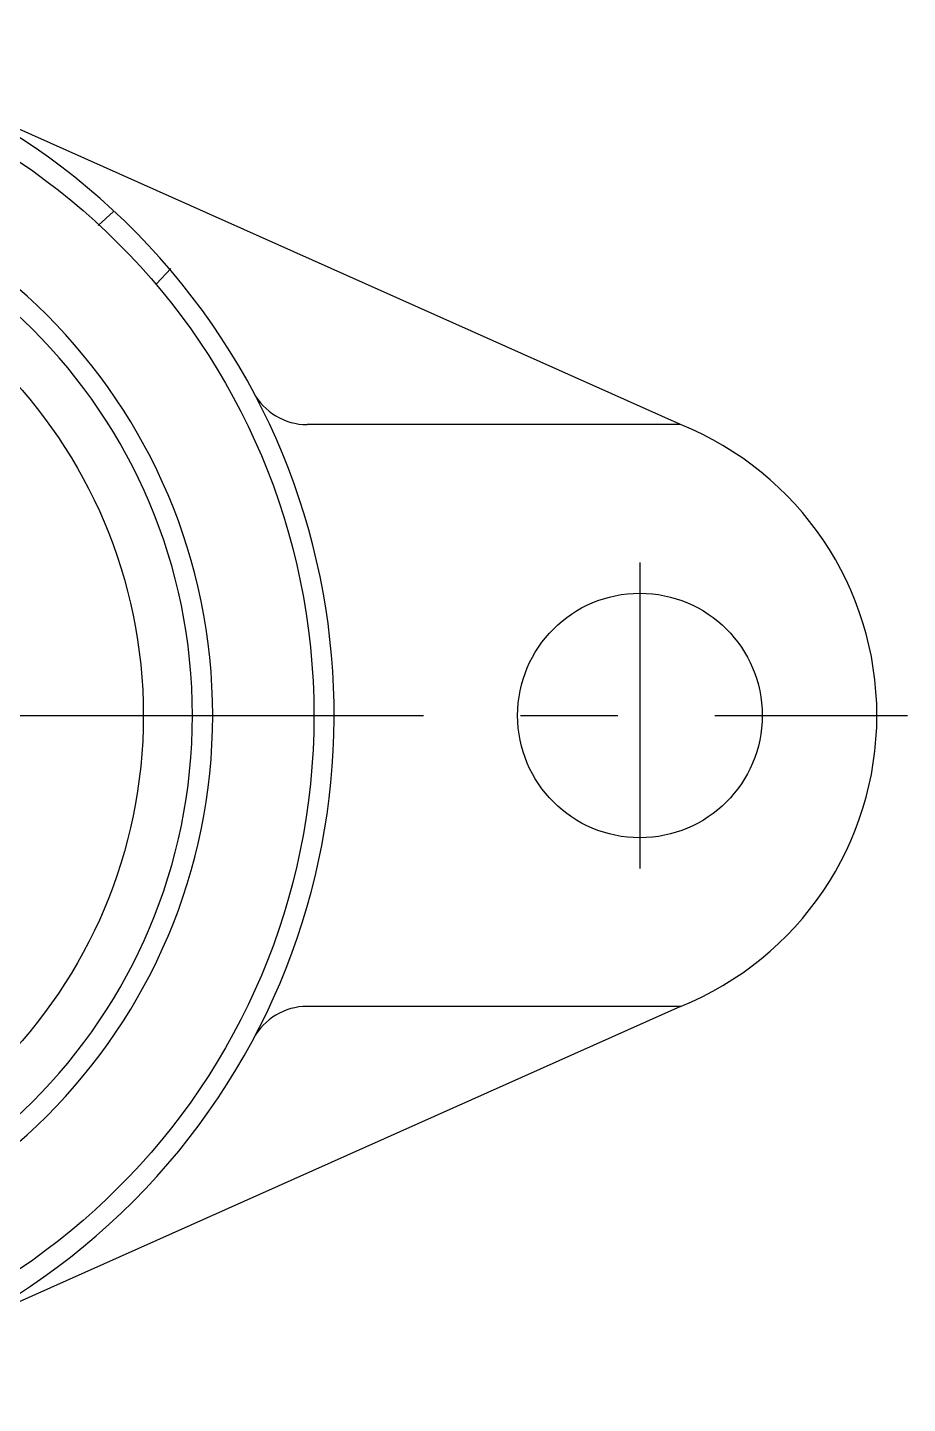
# Model space of a CAD drawing. Extents: x -87 to 205, y -109 to 47.
# Drawn here: x 24.9 to 82.5, y -45 to 45 of the extents above; entities that cross this region are included whole.
import ezdxf

# ---------------------------------------------------------------- set-up
doc = ezdxf.new("R2010")
doc.units = 0
doc.linetypes.add('CENTER', pattern=[50.8, 31.75, -6.35, 6.35, -6.35])
doc.layers.get('0').update_dxf_attribs({"linetype": 'CONTINUOUS'})
doc.layers.add('CENTER', color=1, linetype='CENTER')

msp = doc.modelspace()

# ---------------------------------------------------------------- linework, layer by layer
at = {"color": 7, "linetype": 'CONTINUOUS'}
for p, q in [((67.652, 19.028), (16.818, 41.739)), ((30.568, 32.973), (29.566, 32.053)), ((34.31, 29.23), (33.39, 28.228)), ((67.652, 19.028), (43.234, 19.028)), ((67.652, -19.028), (16.818, -41.739)), ((67.652, -19.028), (43.234, -19.028))]:
    msp.add_line(p, q, dxfattribs=at)
for centre, radius in [((0, 0), 43.676), ((0, 0), 32.52), ((65, 0), 8)]:
    msp.add_circle(centre, radius, dxfattribs=at)
for centre, radius, start, end in [((0, 0), 45, 141.92887, 128.27298), ((0, 0), 37.059, 270, 90), ((0, 0), 35.735, 270, 90), ((43.234, 22.999), 3.971, 208.01112, 270), ((59.985, 0), 20.515, 291.9463, 68.0537), ((43.234, -22.999), 3.971, 90, 151.98888)]:
    msp.add_arc(centre, radius, start, end, dxfattribs=at)
at = {"layer": 'CENTER', "color": 1, "linetype": 'CENTER'}
for p, q in [((65, 10), (65, -10)), ((-82.5, 0), (82.5, 0))]:
    msp.add_line(p, q, dxfattribs=at)

doc.saveas('drawing.dxf')
